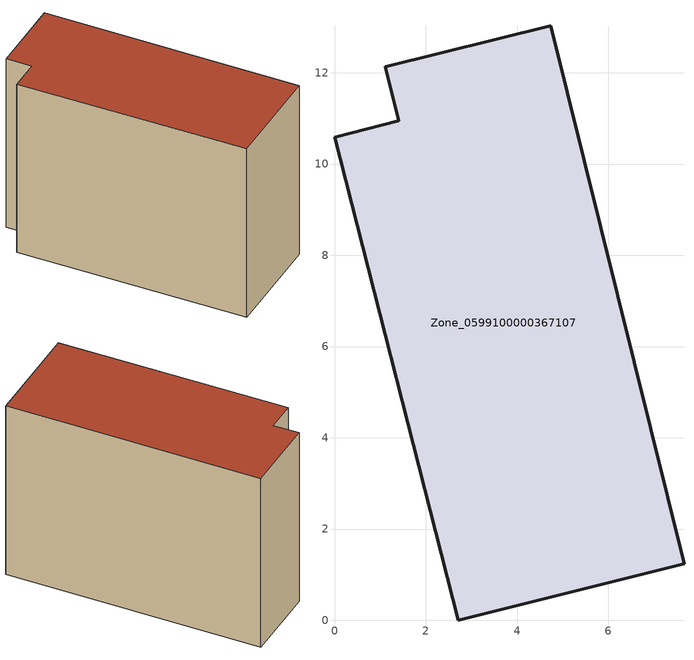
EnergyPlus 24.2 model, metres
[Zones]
Zone_0599100000367107
 floor ground (C_G): 1.12,12.14 4.74,13.03 7.66,1.24 2.71,0 0,10.59 1.41,10.95 z0
 wall outside (C_F): 2.71,0 7.66,1.24 4.74,13.03 1.12,12.14 1.41,10.95 0,10.59 2.71,0 z0:8.9
 roof outside (C_R): 4.74,13.03 1.12,12.14 1.41,10.95 0,10.59 2.71,0 7.66,1.24 z8.9
[BUILDING]
Pand.0599100000367107: North Axis=0; Terrain=City; Loads Convergence Tolerance Value=0.04; Temperature Convergence Tolerance Value=0.4; Solar Distribution=FullExterior; Maximum Number of Warmup Days=25; Minimum Number of Warmup Days=1
[Site:Location]
Rotterdam.The.Hague.AP_ZH_NLD Design_Conditions: Latitude=51.96; Longitude=4.45; Time Zone=1; Elevation=-4.5
[SITE:GROUNDTEMPERATURE:BUILDINGSURFACE]
18, 18, 18, 18, 18, 18, 18, 18, 18, 18, 18, 18
[MATERIAL] Thermal Absorptance=0.9; Solar Absorptance=0.7; Visible Absorptance=0.7
Name | Roughness | Thickness | Conductivity | Density | Specific Heat
G.TI.1992-2005 | MediumSmooth | 0.15 | 0.06 | 540 | 1210
F.TI.1992-2005 | Rough | 0.3 | 0.12 | 1920 | 840
R.TI.1992-2005 | MediumRough | 0.2 | 0.08 | 1500 | 1000
[CONSTRUCTION]
C_G: G.TI.1992-2005
C_F: F.TI.1992-2005
C_R: R.TI.1992-2005
[ZONE]
Zone_0599100000367107: Type=1; Multiplier=1; Ceiling Height=Autocalculate; Volume=Autocalculate; Floor Area=autocalculate; Part of Total Floor Area=Yes
[ZONEINFILTRATION:DESIGNFLOWRATE]
Infil_Zone_0599100000367107: Zone or ZoneList or Space or SpaceList=Zone_0599100000367107; Schedule=AlwaysOn; Design Flow Rate Calculation Method=Flow/Area; Flow Rate per Floor Area=0.0015; Constant Term Coefficient=1; Temperature Term Coefficient=0; Velocity Term Coefficient=0; Velocity Squared Term Coefficient=0
[HVACTEMPLATE:ZONE:IDEALLOADSAIRSYSTEM]
Zone_0599100000367107: Maximum Heating Supply Air Temperature=50; Minimum Cooling Supply Air Temperature=13; Maximum Heating Supply Air Humidity Ratio=0.0156; Minimum Cooling Supply Air Humidity Ratio=0.0077; Heating Limit=NoLimit; Cooling Limit=NoLimit; Dehumidification Control Type=ConstantSensibleHeatRatio; Cooling Sensible Heat Ratio=0.7; Dehumidification Setpoint=60; Humidification Control Type=None; Humidification Setpoint=30; Outdoor Air Method=None; Outdoor Air Flow Rate per Person=0.00944; Outdoor Air Flow Rate per Zone Floor Area=0; Outdoor Air Flow Rate per Zone=0; Demand Controlled Ventilation Type=None; Outdoor Air Economizer Type=NoEconomizer; Heat Recovery Type=None; Sensible Heat Recovery Effectiveness=0.7; Latent Heat Recovery Effectiveness=0.65
[ZONECONTROL:THERMOSTAT]
ThermostatControl_Zone_0599100000367107: Zone or ZoneList=Zone_0599100000367107; Control Type Schedule=DualSetpointControlType; Control 1=Thermostat_Zone_0599100000367107; Temperature Difference Between Cutout And Setpoint=0
[THERMOSTATSETPOINT:DUALSETPOINT]
Thermostat_Zone_0599100000367107: Heating Setpoint Temperature Schedule=HeatingSetpoint_Zone_0599100000367107; Cooling Setpoint Temperature Schedule=CoolingSetpoint_Zone_0599100000367107
[SCHEDULE:COMPACT]
HeatingSetpoint_Zone_0599100000367107: Through: 12/31, For: AllDays, Until: 24:00, 21
CoolingSetpoint_Zone_0599100000367107: Through: 12/31, For: AllDays, Until: 24:00, 24
DualSetpointControlType: Through: 12/31, For: AllDays, Until: 24:00, 4
AlwaysOn: Through: 12/31, For: AllDays, Until: 24:00, 1
